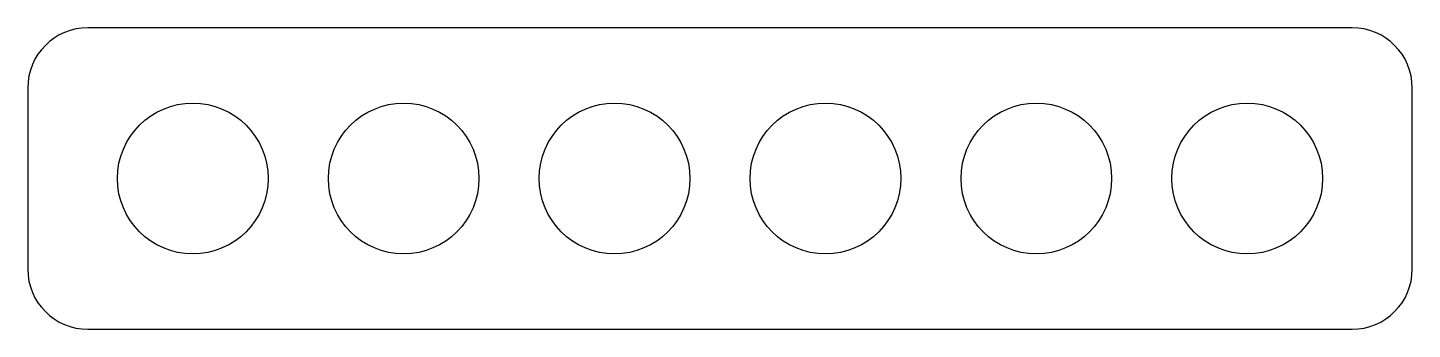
# Model space of a CAD drawing. Header units: millimetres. Extents: x -146 to 146, y -32 to 32.
import ezdxf

# ---------------------------------------------------------------- set-up
doc = ezdxf.new("R2010")
doc.units = ezdxf.units.MM

msp = doc.modelspace()

# ---------------------------------------------------------------- linework, layer by layer
at = {"color": 7, "linetype": 'Continuous', "lineweight": 25}
for p, q in [((133.223, 31.75), (-133.223, 31.75)), ((-145.923, 19.05), (-145.923, -19.05)), ((145.923, -19.05), (145.923, 19.05)), ((-133.223, -31.75), (133.223, -31.75))]:
    msp.add_line(p, q, dxfattribs=at)
for centre in [(-111.125, 0), (-66.675, 0), (-22.225, 0), (22.225, 0), (66.675, 0), (111.125, 0)]:
    msp.add_circle(centre, 15.875, dxfattribs=at)
for centre, start, end in [((-133.223, 19.05), 90, 180), ((133.223, 19.05), 0, 90), ((-133.223, -19.05), 180, 270), ((133.223, -19.05), 270, 0)]:
    msp.add_arc(centre, 12.7, start, end, dxfattribs=at)

doc.saveas('drawing.dxf')
